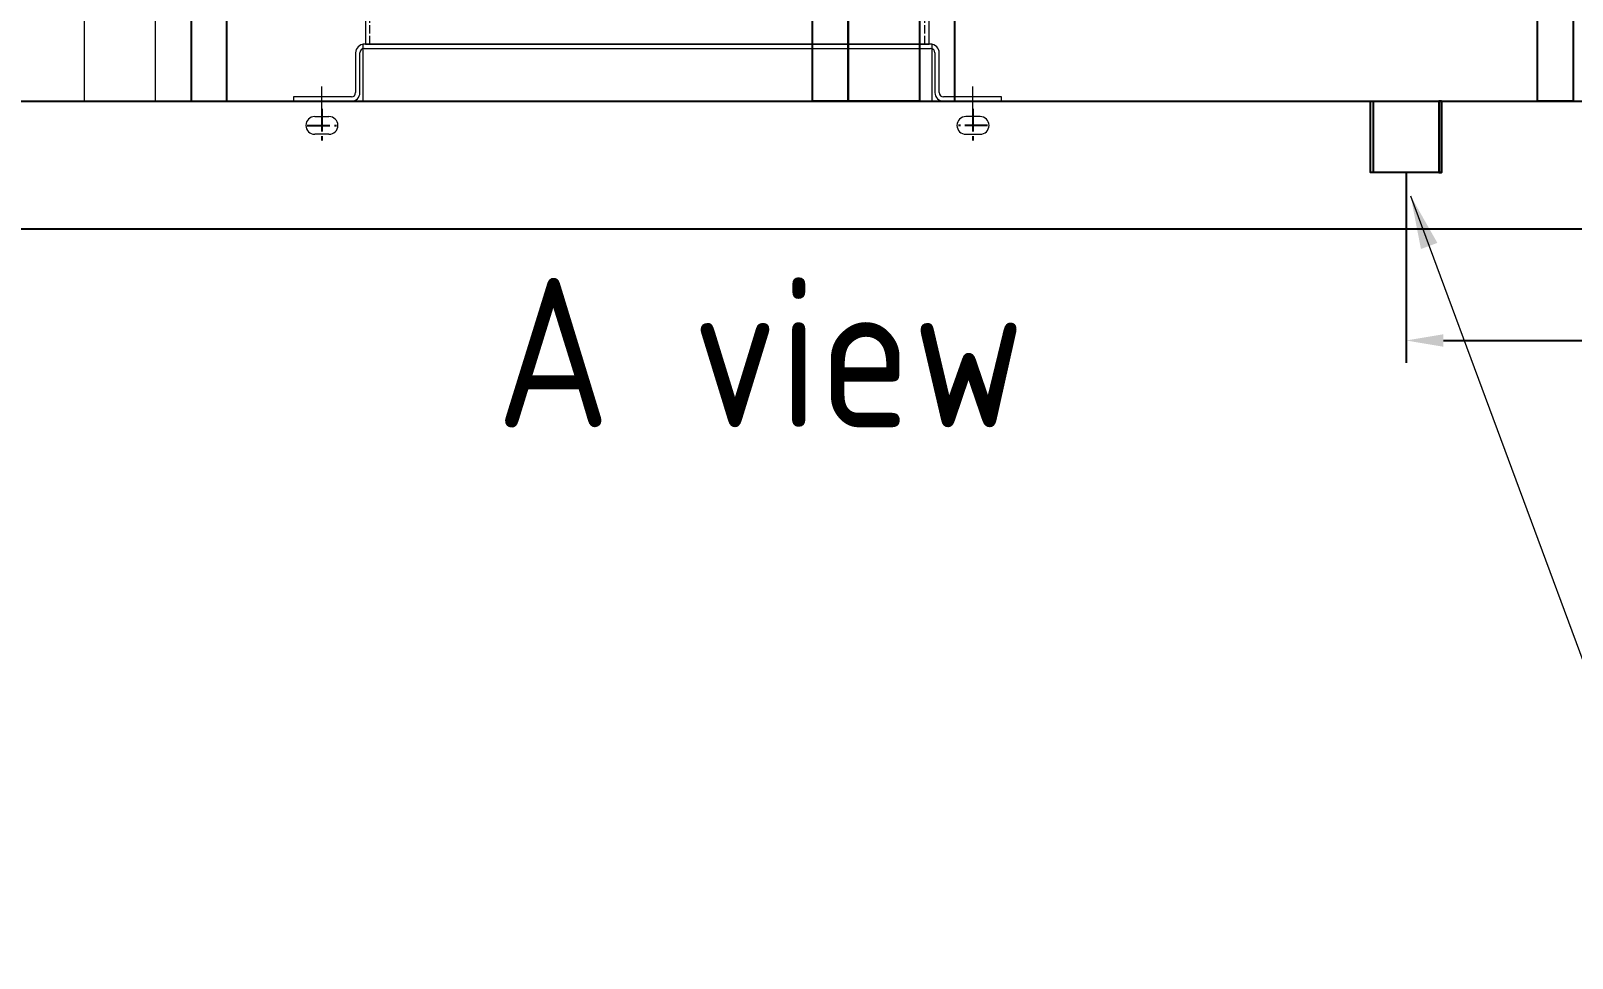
# Model space of a CAD drawing. Header units: millimetres. Extents: x 0 to 87554, y -20854 to 20404.
# Drawn here: x 9085 to 11251, y -12695 to -11392 of the extents above; entities that cross this region are included whole.
import ezdxf

# ---------------------------------------------------------------- set-up
doc = ezdxf.new("R2010")
doc.units = ezdxf.units.MM
doc.linetypes.add('ACAD_ISO02W100', pattern=[15, 12, -3])
doc.linetypes.add('CENTER', pattern=[50.8, 31.75, -6.35, 6.35, -6.35])
doc.layers.get('0').update_dxf_attribs({"lineweight": 15})
doc.layers.get('Defpoints').update_dxf_attribs({"lineweight": 15})
for name, color, linetype, lineweight in [('3中心线', 1, 'CENTER', 20), ('DAS', 3, 'ACAD_ISO02W100', 18), ('THICK', 7, 'Continuous', 0)]:
    doc.layers.add(name, color=color, linetype=linetype, lineweight=lineweight)
doc.layers.add('CEN', color=1, linetype='CENTER')
doc.styles.add('GB', font='gbenor.shx', dxfattribs={"bigfont": 'gbcbig.shx'})
doc.styles.get("Standard").update_dxf_attribs({"font": 'isocp.shx', "width": 0.707, "bigfont": 'hztxt.shx'})
doc.styles.add('仿宋', font='', dxfattribs={"width": 0.8})
doc.styles.get('仿宋').set_extended_font_data('仿宋_gb2312')
doc.dimstyles.new('12倍', dxfattribs={"dimscale": 21, "dimtxt": 3.5, "dimasz": 2.5, "dimexe": 1.5, "dimexo": 0, "dimgap": 1, "dimtad": 1, "dimtoh": 1, "dimdsep": 46, "dimtxsty": '仿宋', "dimcen": 2.5, "dimdle": 5, "dimclrd": 4, "dimclre": 4, "dimclrt": 3, "dimadec": 0, "dimazin": 0, "dimtfac": 1, "dimtmove": 0, "dimatfit": 3, "dimfxl": 1, "dimtolj": 1, "dimarcsym": 0})
doc.dimstyles.new('DJ', dxfattribs={"dimtxt": 75, "dimasz": 75, "dimexe": 20, "dimexo": 0, "dimgap": 20, "dimtad": 1, "dimdec": 1, "dimtxsty": 'Standard', "dimcen": 10, "dimclrd": 95, "dimclre": 95, "dimclrt": 95, "dimadec": 0, "dimazin": 0, "dimtfac": 1, "dimtdec": 1, "dimtmove": 1, "dimatfit": 3, "dimfxl": 1, "dimlwd": 13, "dimlwe": 15, "dimarcsym": 0})

# ---------------------------------------------------------------- blocks, each defined once
blk = doc.blocks.new('vf34e')
at = {"color": 87}
for p, q in [((-336, 210), (-336, -1420)), ((456, -1420), (456, 210)), ((460, -1420), (-340, -1420)), ((-340, -1420), (-340, -1500)), ((458, -1420), (-338, -1420)), ((-338, -1426), (458, -1426)), ((-336, -1420), (456, -1420)), ((460, -1500), (460, -1420)), ((-350, -1432), (-350, -1488)), ((-344, -1488), (-344, -1432)), ((464, -1432), (464, -1488)), ((470, -1488), (470, -1432)), ((-356, -1494), (-437.5, -1494)), ((-437.5, -1494), (-437.5, -1500)), ((557.5, -1494), (476, -1494)), ((557.5, -1500), (557.5, -1494)), ((-437.5, -1500), (-356, -1500)), ((-340, -1500), (460, -1500)), ((476, -1500), (557.5, -1500)), ((-407.5, -1521.5), (-387.5, -1521.5)), ((527.5, -1521.5), (507.5, -1521.5)), ((-387.5, -1546.5), (-407.5, -1546.5)), ((507.5, -1546.5), (527.5, -1546.5))]:
    blk.add_line(p, q, dxfattribs=at)
for centre, radius, start, end in [((-338, -1432), 12, 90, 180), ((-338, -1432), 6, 90, 180), ((458, -1432), 12, 0, 90), ((458, -1432), 6, 0, 90), ((-356, -1488), 6, 270, 0), ((-356, -1488), 12, 270, 0), ((476, -1488), 12, 180, 270), ((476, -1488), 6, 180, 270), ((-407.5, -1534), 12.5, 90, 270), ((-387.5, -1534), 12.5, 270, 90), ((507.5, -1534), 12.5, 90, 270), ((527.5, -1534), 12.5, 270, 90)]:
    blk.add_arc(centre, radius, start, end, dxfattribs=at)
at = {"layer": '3中心线', "color": 87}
for p, q in [((-397.5, -1510.9), (-397.5, -1479.2)), ((517.5, -1510.9), (517.5, -1479.2))]:
    blk.add_line(p, q, dxfattribs=at)
at = {"layer": 'CEN', "color": 87}
for p, q in [((-397.5, -1510.9), (-397.5, -1557.2)), ((517.5, -1510.9), (517.5, -1557.2)), ((-417.9, -1534), (-377.1, -1534)), ((537.9, -1534), (497.1, -1534))]:
    blk.add_line(p, q, dxfattribs=at)
at = {"layer": 'DAS', "color": 87}
for p, q in [((-330, -1420), (-330, 210)), ((450, -1420), (450, 210))]:
    blk.add_line(p, q, dxfattribs=at)
blk = doc.blocks.new('*D188')
at = {"layer": 'Defpoints', "color": 0, "lineweight": -3}
for p in [(11017.4, -11591), (13067.4, -11654), (13067.4, -11827.2)]:
    blk.add_point(p, dxfattribs=at)
at = {"layer": 'THICK', "color": 4, "linetype": 'Continuous', "lineweight": -2}
for p, q in [((11017.4, -11591), (11017.4, -11858.7)), ((13067.4, -11654), (13067.4, -11858.7)), ((11069.9, -11827.2), (13014.9, -11827.2))]:
    blk.add_line(p, q, dxfattribs=at)
at = {"layer": 'THICK', "color": 4, "lineweight": -3}
for points in [[(11069.9, -11818.5), (11069.9, -11836), (11017.4, -11827.2)], [(13014.9, -11818.5), (13014.9, -11836), (13067.4, -11827.2)]]:
    blk.add_solid(points, dxfattribs=at)
at = {"layer": 'THICK', "color": 3, "lineweight": -3, "insert": (12042.4, -11769.5), "char_height": 73.5, "attachment_point": 5, "style": '仿宋'}
blk.add_mtext('\\A1;2050', dxfattribs=at)

msp = doc.modelspace()

# ---------------------------------------------------------------- linework, layer by layer
msp.add_lwpolyline([(9310.387, -11490.968), (9160.387, -11490.968), (9160.387, -8968.968), (9310.387, -8968.968)], close=True)
at = {"lineweight": -3}
for points in [[(10183.597, -8968.968), (10233.598, -8968.968), (10233.597, -11490.968), (10183.597, -11490.968), (10183.597, -8968.968)], [(10383.599, -8968.968), (10333.598, -8968.968), (10333.599, -11490.968), (10383.599, -11490.968), (10383.599, -8968.968)], [(9360.387, -9389.679), (9310.387, -9439.679), (9310.387, -11490.968), (9360.387, -11490.968), (9360.387, -9389.679)], [(11202.389, -9389.679), (11252.389, -9439.679), (11252.389, -11490.968), (11202.389, -11490.968), (11202.389, -9389.679)]]:
    msp.add_lwpolyline(points, dxfattribs=at)
msp.add_lwpolyline([(10233.598, -8968.968), (10333.598, -8968.968), (10333.598, -11490.968), (10233.598, -11490.968)], close=True, dxfattribs=at)
at = {"color": 5}
msp.add_lwpolyline([(8478.887, -10995.968), (8478.887, -11490.968), (9260.387, -11490.968), (9260.387, -10795.968), (8828.887, -10795.968)], dxfattribs=at)
at = {"color": 1, "lineweight": -3}
for points in [[(10967.387, -11490.968), (11067.387, -11490.968), (11067.387, -11590.968), (10967.387, -11590.968)], [(10967.387, -11490.968), (10971.387, -11490.968), (10971.387, -11590.968), (10967.387, -11590.968)], [(11067.387, -11490.968), (11063.387, -11490.968), (11063.387, -11590.968), (11067.387, -11590.968)]]:
    msp.add_lwpolyline(points, close=True, dxfattribs=at)
at = {"layer": 'THICK', "lineweight": -3}
msp.add_lwpolyline([(12850.387, -11490.968), (12850.387, -11565.968), (12889.387, -11565.968), (12889.387, -11670.968), (7187.387, -11670.968), (7187.387, -11565.968), (7163.387, -11565.968), (7163.387, -11490.968)], close=True, dxfattribs=at)

# ---------------------------------------------------------------- block references
at = {"lineweight": -3}
msp.add_blockref('vf34e', (9891.412, -9990.968), dxfattribs=at)

# ---------------------------------------------------------------- texts
at = {"color": 34, "lineweight": 15, "insert": (10482.857, -11739.151), "char_height": 210, "attachment_point": 3, "style": 'GB'}
msp.add_mtext('A view', dxfattribs=at)

# ---------------------------------------------------------------- dimensions: what is measured, and where the dimension line sits
at = {"layer": 'THICK', "lineweight": -3}
dim = msp.add_linear_dim(base=(13067.387, -11827.22), p1=(11017.387, -11590.968), p2=(13067.387, -11653.968), dimstyle='12倍', dxfattribs=at)
dim.commit()
dim.dimension.update_dxf_attribs({"geometry": '*D188', "text_midpoint": (12042.387, -11769.47)})

# ---------------------------------------------------------------- leaders
msp.add_leader([(11023.887, -11624.055), (11548.173, -13039.326)], dimstyle='DJ', override={"dimtad": 0, "dimfxl": 1.25, "dimarcsym": 1}, dxfattribs=at)

doc.saveas('drawing.dxf')
